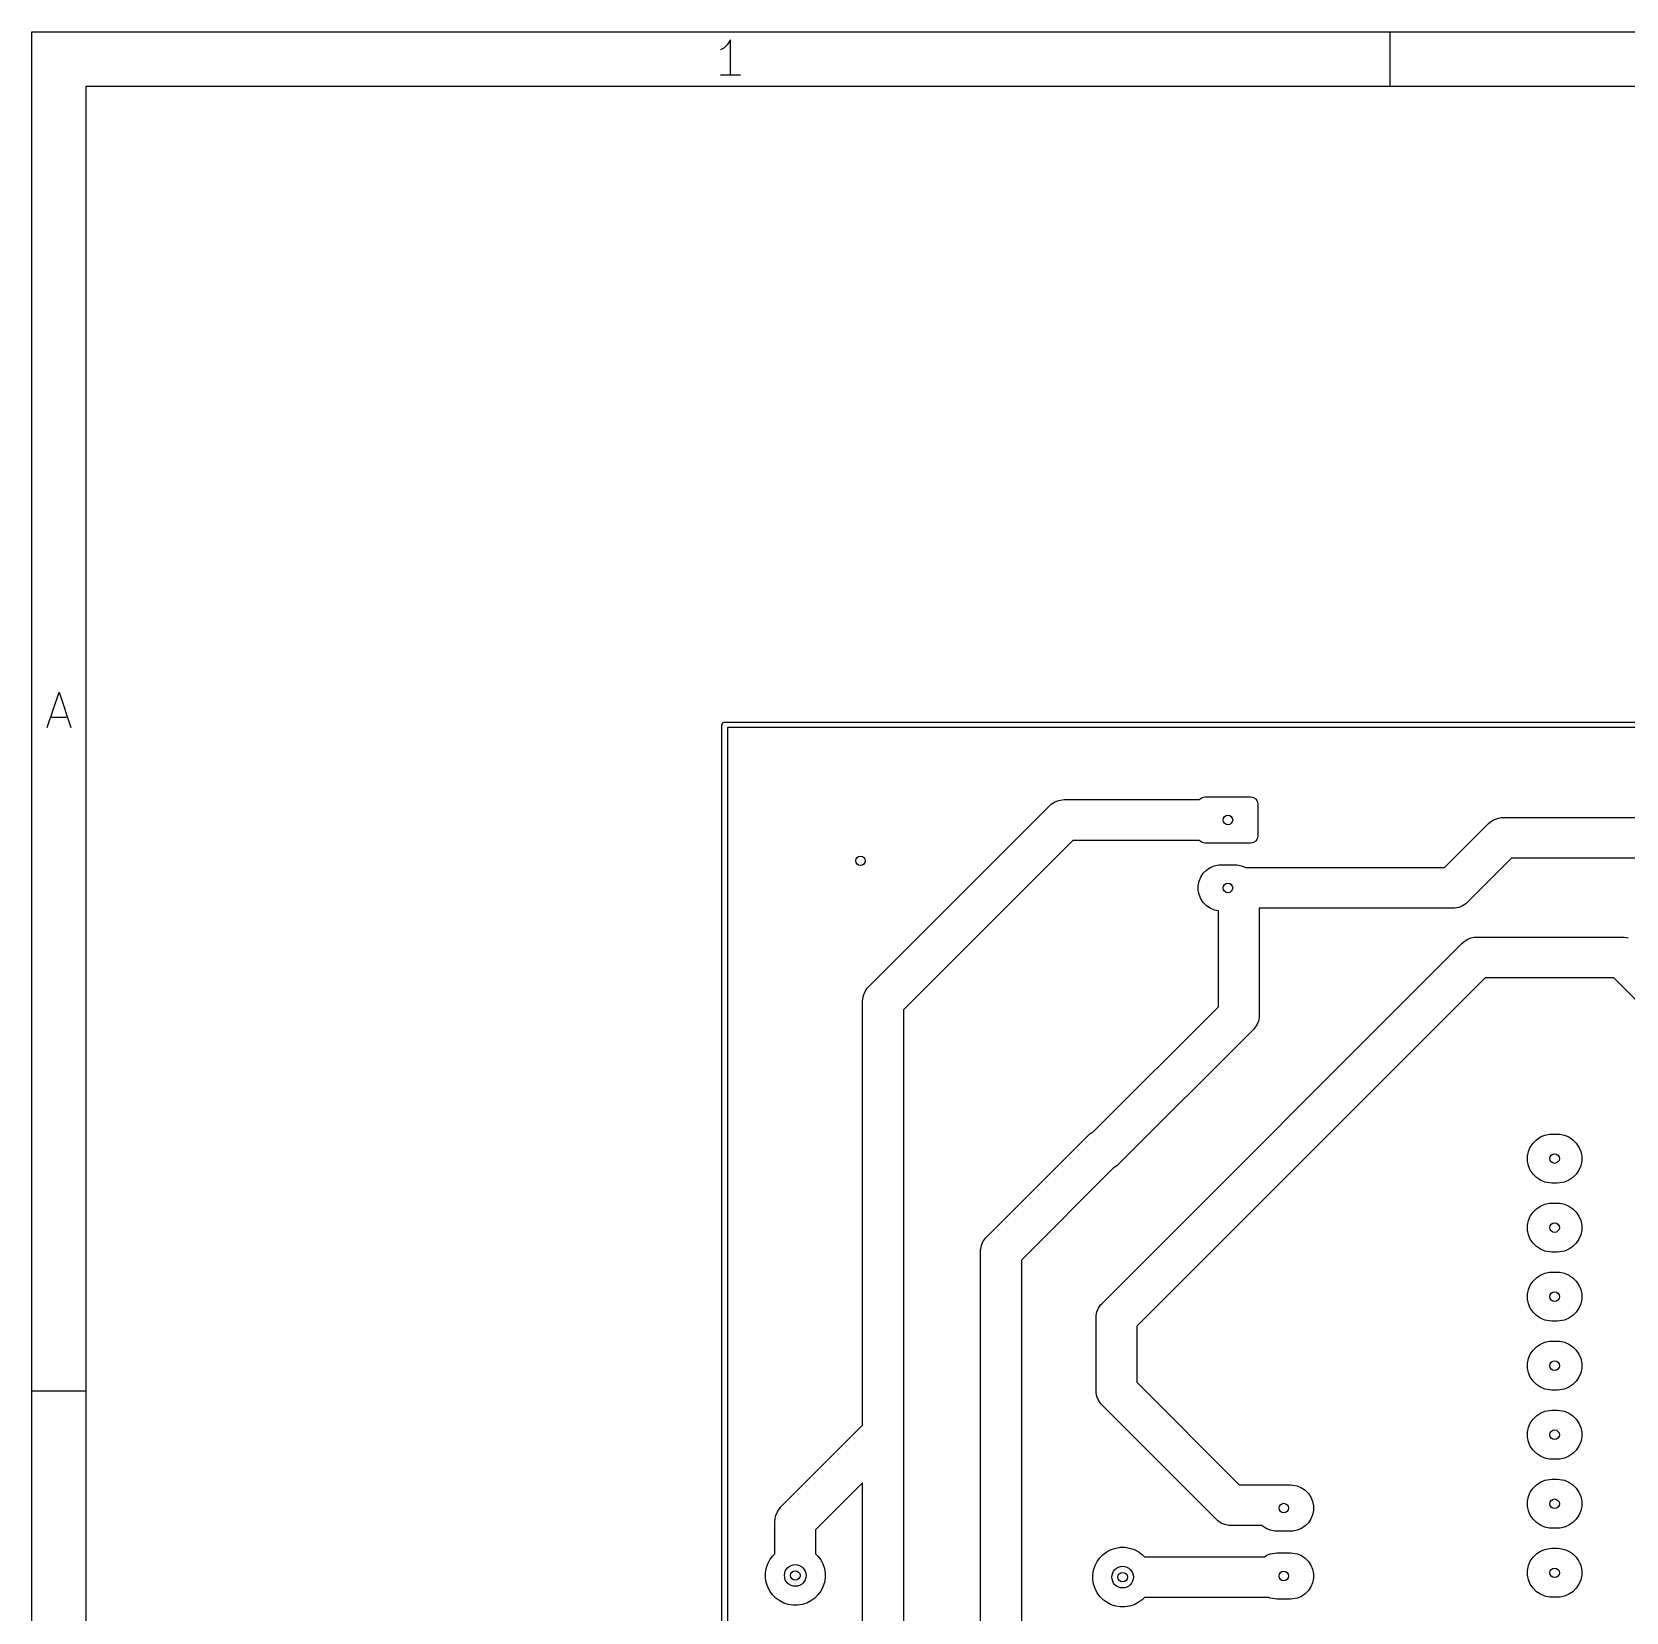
# Model space of a CAD drawing. Header units: inches. Extents: x 0.4 to 11.3, y -7.9 to -0.4.
# Drawn here: x 0.394 to 2.704, y -2.683 to -0.394 of the extents above; entities that cross this region are included whole.
import ezdxf

# ---------------------------------------------------------------- set-up
doc = ezdxf.new("R2010")
doc.units = ezdxf.units.IN
doc.header["$MEASUREMENT"] = 0
doc.layers.add('F.Cu', color=13, linetype='CONTINUOUS', true_color=0xc83434)

msp = doc.modelspace()

# ---------------------------------------------------------------- linework, layer by layer
at = {"layer": 'BLACK', "linetype": 'CONTINUOUS'}
for p, q in [((0.3937, -0.3937), (11.2993, -0.3937)), ((0.3937, -7.8743), (0.3937, -0.3937)), ((1.4013, -0.4126), (1.3965, -0.4174)), ((1.4062, -0.4053), (1.4013, -0.4126)), ((1.4062, -0.4564), (1.4062, -0.4053)), ((2.3622, -0.4724), (2.3622, -0.3937)), ((1.3965, -0.4174), (1.3916, -0.4199)), ((1.4208, -0.4564), (1.3916, -0.4564)), ((0.4724, -0.4724), (11.2206, -0.4724)), ((0.4724, -7.7956), (0.4724, -0.4724)), ((0.416, -1.4013), (0.4331, -1.3501)), ((0.4331, -1.3501), (0.4501, -1.4013)), ((0.4209, -1.3867), (0.4453, -1.3867)), ((0.3937, -2.3622), (0.4724, -2.3622))]:
    msp.add_line(p, q, dxfattribs=at)
at = {"layer": 'F.Cu', "linetype": 'CONTINUOUS'}
for p, q in [((1.3937, -1.3976), (1.3938, -1.3969)), ((1.3937, -4.1535), (1.3937, -1.3976)), ((1.3938, -1.3969), (1.3944, -1.3955)), ((1.3944, -1.3955), (1.3955, -1.3944)), ((1.3955, -1.3944), (1.3969, -1.3938)), ((1.3969, -1.3938), (1.3976, -1.3937)), ((1.3976, -1.3937), (5.3346, -1.3937)), ((1.4016, -1.4016), (1.4016, -4.1496)), ((5.3307, -1.4016), (1.4016, -1.4016)), ((1.6063, -1.7772), (1.8689, -1.5146)), ((1.8689, -1.5146), (1.871, -1.5126)), ((1.871, -1.5126), (1.8734, -1.511)), ((1.8734, -1.511), (1.8758, -1.5094)), ((1.8758, -1.5094), (1.8812, -1.5072)), ((1.8812, -1.5072), (1.8869, -1.506)), ((1.8869, -1.506), (1.8898, -1.5059)), ((1.8898, -1.5059), (2.0858, -1.5059)), ((2.0858, -1.5059), (2.0865, -1.5049)), ((2.0865, -1.5049), (2.0897, -1.5027)), ((2.0897, -1.5027), (2.0935, -1.502)), ((2.0935, -1.502), (2.1604, -1.502)), ((2.1604, -1.502), (2.1642, -1.5027)), ((2.1642, -1.5027), (2.1674, -1.5049)), ((2.1674, -1.5049), (2.1695, -1.508)), ((2.1695, -1.508), (2.1703, -1.5118)), ((2.1703, -1.5118), (2.1703, -1.5591)), ((2.4409, -1.6043), (2.5047, -1.5405)), ((2.5047, -1.5405), (2.5069, -1.5386)), ((2.5069, -1.5386), (2.5073, -1.5383)), ((2.5073, -1.5383), (2.5117, -1.5354)), ((2.5117, -1.5354), (2.5139, -1.5345)), ((2.5139, -1.5345), (2.517, -1.5332)), ((2.517, -1.5332), (2.5227, -1.532)), ((2.5227, -1.532), (2.5256, -1.5319)), ((2.5256, -1.5319), (4.3961, -1.5319)), ((1.902, -1.565), (1.6567, -1.8103)), ((2.0858, -1.565), (1.902, -1.565)), ((2.0865, -1.566), (2.0858, -1.565)), ((2.0897, -1.5681), (2.0865, -1.566)), ((2.0935, -1.5689), (2.0897, -1.5681)), ((2.1604, -1.5689), (2.0935, -1.5689)), ((2.1642, -1.5681), (2.1604, -1.5689)), ((2.1674, -1.566), (2.1642, -1.5681)), ((2.1695, -1.5628), (2.1674, -1.566)), ((2.1703, -1.5591), (2.1695, -1.5628)), ((2.5378, -1.5909), (2.474, -1.6547)), ((4.3838, -1.5909), (2.5378, -1.5909)), ((2.0876, -1.6181), (2.0913, -1.6126)), ((2.0913, -1.6126), (2.0959, -1.608)), ((2.0959, -1.608), (2.1014, -1.6043)), ((2.1014, -1.6043), (2.1074, -1.6018)), ((2.1074, -1.6018), (2.1138, -1.6006)), ((2.1138, -1.6006), (2.1171, -1.6004)), ((2.1171, -1.6004), (2.1368, -1.6004)), ((2.1368, -1.6004), (2.1401, -1.6006)), ((2.1401, -1.6006), (2.1465, -1.6018)), ((2.1465, -1.6018), (2.1526, -1.6043)), ((2.1526, -1.6043), (2.4409, -1.6043)), ((2.0838, -1.6306), (2.0851, -1.6241)), ((2.0838, -1.6371), (2.0838, -1.6306)), ((2.0851, -1.6436), (2.0838, -1.6371)), ((2.0851, -1.6241), (2.0876, -1.6181)), ((2.0876, -1.6496), (2.0851, -1.6436)), ((2.0913, -1.6551), (2.0876, -1.6496)), ((2.0959, -1.6597), (2.0913, -1.6551)), ((2.1014, -1.6634), (2.0959, -1.6597)), ((2.1074, -1.6659), (2.1014, -1.6634)), ((2.4531, -1.6634), (2.1724, -1.6634)), ((2.1724, -1.6634), (2.1724, -1.8181)), ((2.456, -1.6632), (2.4531, -1.6634)), ((2.4617, -1.6621), (2.456, -1.6632)), ((2.4649, -1.6608), (2.4617, -1.6621)), ((2.4671, -1.6599), (2.4649, -1.6608)), ((2.4719, -1.6567), (2.4671, -1.6599)), ((2.474, -1.6547), (2.4719, -1.6567)), ((2.1134, -1.6671), (2.1074, -1.6659)), ((2.1134, -1.8059), (2.1134, -1.6671)), ((2.4687, -1.7118), (2.4735, -1.7086)), ((2.4735, -1.7086), (2.4757, -1.7077)), ((2.4757, -1.7077), (2.4788, -1.7064)), ((2.4788, -1.7064), (2.4845, -1.7053)), ((2.4845, -1.7053), (2.4874, -1.7051)), ((2.4874, -1.7051), (2.6984, -1.7051)), ((2.6984, -1.7051), (2.7013, -1.7053)), ((2.7013, -1.7053), (2.707, -1.7064)), ((1.9445, -2.2358), (2.4665, -1.7138)), ((2.4665, -1.7138), (2.4687, -1.7118)), ((1.6043, -1.7793), (1.6063, -1.7772)), ((2.4996, -1.7642), (1.9949, -2.2689)), ((2.6862, -1.7642), (2.4996, -1.7642)), ((2.9528, -2.0307), (2.6862, -1.7642)), ((1.5976, -1.798), (1.5978, -1.7951)), ((1.5976, -2.4122), (1.5976, -1.798)), ((1.5978, -1.7951), (1.5984, -1.7921)), ((1.5984, -1.7921), (1.5989, -1.7895)), ((1.5989, -1.7895), (1.6011, -1.7841)), ((1.6011, -1.7841), (1.6043, -1.7793)), ((1.6011, -1.7841), (1.6011, -1.7841)), ((1.6567, -1.8103), (1.6567, -2.4244)), ((1.9323, -1.9869), (2.1134, -1.8059)), ((2.1723, -1.821), (2.1712, -1.8267)), ((2.1724, -1.8181), (2.1723, -1.821)), ((2.1638, -1.839), (1.9685, -2.0343)), ((2.1657, -1.8368), (2.1638, -1.839)), ((2.169, -1.832), (2.1657, -1.8368)), ((2.1712, -1.8267), (2.169, -1.832)), ((1.7772, -2.1398), (1.9244, -1.9925)), ((1.9244, -1.9925), (1.9265, -1.9906)), ((1.9265, -1.9906), (1.927, -1.9902)), ((1.927, -1.9902), (1.9314, -1.9873)), ((1.9314, -1.9873), (1.9323, -1.9869)), ((2.5625, -2.0157), (2.5652, -2.0093)), ((2.5652, -2.0093), (2.5691, -2.0035)), ((2.5691, -2.0035), (2.574, -1.9986)), ((2.574, -1.9986), (2.5798, -1.9947)), ((2.5798, -1.9947), (2.5862, -1.9921)), ((2.5862, -1.9921), (2.593, -1.9907)), ((2.593, -1.9907), (2.5965, -1.9906)), ((2.5965, -1.9906), (2.6043, -1.9906)), ((2.6043, -1.9906), (2.6078, -1.9907)), ((2.6078, -1.9907), (2.6146, -1.9921)), ((2.6146, -1.9921), (2.621, -1.9947)), ((2.621, -1.9947), (2.6268, -1.9986)), ((2.6268, -1.9986), (2.6317, -2.0035)), ((2.6317, -2.0035), (2.6356, -2.0093)), ((2.6356, -2.0093), (2.6382, -2.0157)), ((2.5612, -2.0225), (2.5625, -2.0157)), ((2.5612, -2.0295), (2.5612, -2.0225)), ((2.5625, -2.0363), (2.5612, -2.0295)), ((2.6382, -2.0157), (2.6396, -2.0225)), ((2.6396, -2.0295), (2.6382, -2.0363)), ((2.6396, -2.0225), (2.6396, -2.0295)), ((1.9606, -2.0398), (1.8276, -2.1729)), ((1.9616, -2.0394), (1.9606, -2.0398)), ((1.9664, -2.0362), (1.9616, -2.0394)), ((1.9685, -2.0343), (1.9664, -2.0362)), ((2.5652, -2.0427), (2.5625, -2.0363)), ((2.5691, -2.0485), (2.5652, -2.0427)), ((2.574, -2.0534), (2.5691, -2.0485)), ((2.5798, -2.0572), (2.574, -2.0534)), ((2.6268, -2.0534), (2.621, -2.0572)), ((2.6317, -2.0485), (2.6268, -2.0534)), ((2.6356, -2.0427), (2.6317, -2.0485)), ((2.6382, -2.0363), (2.6356, -2.0427)), ((2.5862, -2.0599), (2.5798, -2.0572)), ((2.593, -2.0612), (2.5862, -2.0599)), ((2.5965, -2.0614), (2.593, -2.0612)), ((2.6043, -2.0614), (2.5965, -2.0614)), ((2.6078, -2.0612), (2.6043, -2.0614)), ((2.6146, -2.0599), (2.6078, -2.0612)), ((2.621, -2.0572), (2.6146, -2.0599)), ((2.5691, -2.1035), (2.574, -2.0986)), ((2.574, -2.0986), (2.5798, -2.0947)), ((2.5798, -2.0947), (2.5862, -2.0921)), ((2.5862, -2.0921), (2.593, -2.0907)), ((2.593, -2.0907), (2.5965, -2.0906)), ((2.5965, -2.0906), (2.6043, -2.0906)), ((2.6043, -2.0906), (2.6078, -2.0907)), ((2.6078, -2.0907), (2.6146, -2.0921)), ((2.6146, -2.0921), (2.621, -2.0947)), ((2.621, -2.0947), (2.6268, -2.0986)), ((2.6268, -2.0986), (2.6317, -2.1035)), ((2.5612, -2.1225), (2.5625, -2.1157)), ((2.5612, -2.1295), (2.5612, -2.1225)), ((2.5625, -2.1157), (2.5652, -2.1093)), ((2.5652, -2.1093), (2.5691, -2.1035)), ((2.6317, -2.1035), (2.6356, -2.1093)), ((2.6356, -2.1093), (2.6382, -2.1157)), ((2.6382, -2.1157), (2.6396, -2.1225)), ((2.6396, -2.1225), (2.6396, -2.1295)), ((1.7698, -2.1521), (1.772, -2.1467)), ((1.772, -2.1467), (1.7752, -2.1419)), ((1.772, -2.1467), (1.772, -2.1467)), ((1.7752, -2.1419), (1.7772, -2.1398)), ((2.5625, -2.1363), (2.5612, -2.1295)), ((2.5652, -2.1427), (2.5625, -2.1363)), ((2.5691, -2.1485), (2.5652, -2.1427)), ((2.574, -2.1534), (2.5691, -2.1485)), ((2.6317, -2.1485), (2.6268, -2.1534)), ((2.6356, -2.1427), (2.6317, -2.1485)), ((2.6382, -2.1363), (2.6356, -2.1427)), ((2.6396, -2.1295), (2.6382, -2.1363)), ((1.7685, -2.1606), (1.7686, -2.1577)), ((1.7685, -2.9129), (1.7685, -2.1606)), ((1.7686, -2.1577), (1.7687, -2.1572)), ((1.7687, -2.1572), (1.7698, -2.1521)), ((2.5798, -2.1572), (2.574, -2.1534)), ((2.5862, -2.1599), (2.5798, -2.1572)), ((2.593, -2.1612), (2.5862, -2.1599)), ((2.5965, -2.1614), (2.593, -2.1612)), ((2.6043, -2.1614), (2.5965, -2.1614)), ((2.6078, -2.1612), (2.6043, -2.1614)), ((2.6146, -2.1599), (2.6078, -2.1612)), ((2.621, -2.1572), (2.6146, -2.1599)), ((2.6268, -2.1534), (2.621, -2.1572)), ((1.8276, -2.1729), (1.8276, -2.8965)), ((2.574, -2.1986), (2.5798, -2.1947)), ((2.5798, -2.1947), (2.5862, -2.1921)), ((2.5862, -2.1921), (2.593, -2.1907)), ((2.593, -2.1907), (2.5965, -2.1906)), ((2.5965, -2.1906), (2.6043, -2.1906)), ((2.6043, -2.1906), (2.6078, -2.1907)), ((2.6078, -2.1907), (2.6146, -2.1921)), ((2.6146, -2.1921), (2.621, -2.1947)), ((2.621, -2.1947), (2.6268, -2.1986)), ((2.5612, -2.2225), (2.5625, -2.2157)), ((2.5625, -2.2157), (2.5652, -2.2093)), ((2.5652, -2.2093), (2.5691, -2.2035)), ((2.5691, -2.2035), (2.574, -2.1986)), ((2.6268, -2.1986), (2.6317, -2.2035)), ((2.6317, -2.2035), (2.6356, -2.2093)), ((2.6356, -2.2093), (2.6382, -2.2157)), ((2.6382, -2.2157), (2.6396, -2.2225)), ((1.9393, -2.2428), (1.9425, -2.238)), ((1.9425, -2.238), (1.9445, -2.2358)), ((2.5612, -2.2295), (2.5612, -2.2225)), ((2.5625, -2.2363), (2.5612, -2.2295)), ((2.5652, -2.2427), (2.5625, -2.2363)), ((2.6382, -2.2363), (2.6356, -2.2427)), ((2.6396, -2.2295), (2.6382, -2.2363)), ((2.6396, -2.2225), (2.6396, -2.2295)), ((1.9358, -2.2567), (1.936, -2.2538)), ((1.9358, -2.3622), (1.9358, -2.2567)), ((1.936, -2.2538), (1.9361, -2.2534)), ((1.9361, -2.2534), (1.9371, -2.2481)), ((1.9371, -2.2481), (1.9393, -2.2428)), ((1.9393, -2.2428), (1.9393, -2.2428)), ((2.5691, -2.2485), (2.5652, -2.2427)), ((2.574, -2.2534), (2.5691, -2.2485)), ((2.5798, -2.2572), (2.574, -2.2534)), ((2.5862, -2.2599), (2.5798, -2.2572)), ((2.593, -2.2612), (2.5862, -2.2599)), ((2.5965, -2.2614), (2.593, -2.2612)), ((2.6043, -2.2614), (2.5965, -2.2614)), ((2.6078, -2.2612), (2.6043, -2.2614)), ((2.6146, -2.2599), (2.6078, -2.2612)), ((2.621, -2.2572), (2.6146, -2.2599)), ((2.6268, -2.2534), (2.621, -2.2572)), ((2.6317, -2.2485), (2.6268, -2.2534)), ((2.6356, -2.2427), (2.6317, -2.2485)), ((1.9949, -2.2689), (1.9949, -2.35)), ((2.5625, -2.3157), (2.5652, -2.3093)), ((2.5652, -2.3093), (2.5691, -2.3035)), ((2.5691, -2.3035), (2.574, -2.2986)), ((2.574, -2.2986), (2.5798, -2.2947)), ((2.5798, -2.2947), (2.5862, -2.2921)), ((2.5862, -2.2921), (2.593, -2.2907)), ((2.593, -2.2907), (2.5965, -2.2906)), ((2.5965, -2.2906), (2.6043, -2.2906)), ((2.6043, -2.2906), (2.6078, -2.2907)), ((2.6078, -2.2907), (2.6146, -2.2921)), ((2.6146, -2.2921), (2.621, -2.2947)), ((2.621, -2.2947), (2.6268, -2.2986)), ((2.6268, -2.2986), (2.6317, -2.3035)), ((2.6317, -2.3035), (2.6356, -2.3093)), ((2.6356, -2.3093), (2.6382, -2.3157)), ((2.5612, -2.3225), (2.5625, -2.3157)), ((2.5612, -2.3295), (2.5612, -2.3225)), ((2.5625, -2.3363), (2.5612, -2.3295)), ((2.6382, -2.3157), (2.6396, -2.3225)), ((2.6396, -2.3295), (2.6382, -2.3363)), ((2.6396, -2.3225), (2.6396, -2.3295)), ((1.9949, -2.35), (2.1433, -2.4984)), ((2.5652, -2.3427), (2.5625, -2.3363)), ((2.5691, -2.3485), (2.5652, -2.3427)), ((2.574, -2.3534), (2.5691, -2.3485)), ((2.5798, -2.3572), (2.574, -2.3534)), ((2.6268, -2.3534), (2.621, -2.3572)), ((2.6317, -2.3485), (2.6268, -2.3534)), ((2.6356, -2.3427), (2.6317, -2.3485)), ((2.6382, -2.3363), (2.6356, -2.3427)), ((1.936, -2.3651), (1.9358, -2.3622)), ((1.9371, -2.3708), (1.936, -2.3651)), ((1.9382, -2.3733), (1.9371, -2.3708)), ((1.9393, -2.3761), (1.9382, -2.3733)), ((1.9425, -2.3809), (1.9393, -2.3761)), ((2.5862, -2.3599), (2.5798, -2.3572)), ((2.593, -2.3612), (2.5862, -2.3599)), ((2.5965, -2.3614), (2.593, -2.3612)), ((2.6043, -2.3614), (2.5965, -2.3614)), ((2.6078, -2.3612), (2.6043, -2.3614)), ((2.6146, -2.3599), (2.6078, -2.3612)), ((2.621, -2.3572), (2.6146, -2.3599)), ((1.9445, -2.3831), (1.9425, -2.3809)), ((2.1102, -2.5488), (1.9445, -2.3831)), ((2.5691, -2.4035), (2.574, -2.3986)), ((2.574, -2.3986), (2.5798, -2.3947)), ((2.5798, -2.3947), (2.5862, -2.3921)), ((2.5862, -2.3921), (2.593, -2.3907)), ((2.593, -2.3907), (2.5965, -2.3906)), ((2.5965, -2.3906), (2.6043, -2.3906)), ((2.6043, -2.3906), (2.6078, -2.3907)), ((2.6078, -2.3907), (2.6146, -2.3921)), ((2.6146, -2.3921), (2.621, -2.3947)), ((2.621, -2.3947), (2.6268, -2.3986)), ((2.6268, -2.3986), (2.6317, -2.4035)), ((1.4791, -2.5307), (1.5976, -2.4122)), ((1.6567, -2.4244), (1.6567, -2.6315)), ((2.5612, -2.4225), (2.5625, -2.4157)), ((2.5612, -2.4295), (2.5612, -2.4225)), ((2.5625, -2.4157), (2.5652, -2.4093)), ((2.5652, -2.4093), (2.5691, -2.4035)), ((2.6317, -2.4035), (2.6356, -2.4093)), ((2.6356, -2.4093), (2.6382, -2.4157)), ((2.6382, -2.4157), (2.6396, -2.4225)), ((2.6396, -2.4225), (2.6396, -2.4295)), ((2.5625, -2.4363), (2.5612, -2.4295)), ((2.5652, -2.4427), (2.5625, -2.4363)), ((2.5691, -2.4485), (2.5652, -2.4427)), ((2.574, -2.4534), (2.5691, -2.4485)), ((2.6317, -2.4485), (2.6268, -2.4534)), ((2.6356, -2.4427), (2.6317, -2.4485)), ((2.6382, -2.4363), (2.6356, -2.4427)), ((2.6396, -2.4295), (2.6382, -2.4363)), ((2.5798, -2.4572), (2.574, -2.4534)), ((2.5862, -2.4599), (2.5798, -2.4572)), ((2.593, -2.4612), (2.5862, -2.4599)), ((2.5965, -2.4614), (2.593, -2.4612)), ((2.6043, -2.4614), (2.5965, -2.4614)), ((2.6078, -2.4612), (2.6043, -2.4614)), ((2.6146, -2.4599), (2.6078, -2.4612)), ((2.621, -2.4572), (2.6146, -2.4599)), ((2.6268, -2.4534), (2.621, -2.4572)), ((2.574, -2.4986), (2.5798, -2.4947)), ((2.5798, -2.4947), (2.5862, -2.4921)), ((2.5862, -2.4921), (2.593, -2.4907)), ((2.593, -2.4907), (2.5965, -2.4906)), ((2.5965, -2.4906), (2.6043, -2.4906)), ((2.6043, -2.4906), (2.6078, -2.4907)), ((2.6078, -2.4907), (2.6146, -2.4921)), ((2.6146, -2.4921), (2.621, -2.4947)), ((2.621, -2.4947), (2.6268, -2.4986)), ((1.5976, -2.4957), (1.5295, -2.5638)), ((1.5976, -2.6315), (1.5976, -2.4957)), ((2.1433, -2.4984), (2.2035, -2.4984)), ((2.2035, -2.4984), (2.2064, -2.4986)), ((2.2064, -2.4986), (2.2077, -2.4988)), ((2.2077, -2.4988), (2.2177, -2.4988)), ((2.2177, -2.4988), (2.221, -2.499)), ((2.221, -2.499), (2.2274, -2.5003)), ((2.2274, -2.5003), (2.2335, -2.5028)), ((2.2335, -2.5028), (2.2389, -2.5064)), ((2.2389, -2.5064), (2.2436, -2.5111)), ((2.2436, -2.5111), (2.2472, -2.5165)), ((2.2472, -2.5165), (2.2497, -2.5226)), ((2.5612, -2.5225), (2.5625, -2.5157)), ((2.5625, -2.5157), (2.5652, -2.5093)), ((2.5652, -2.5093), (2.5691, -2.5035)), ((2.5691, -2.5035), (2.574, -2.4986)), ((2.6268, -2.4986), (2.6317, -2.5035)), ((2.6317, -2.5035), (2.6356, -2.5093)), ((2.6356, -2.5093), (2.6382, -2.5157)), ((2.6382, -2.5157), (2.6396, -2.5225)), ((1.4717, -2.543), (1.474, -2.5377)), ((1.474, -2.5377), (1.4772, -2.5328)), ((1.474, -2.5377), (1.474, -2.5377)), ((1.4772, -2.5328), (1.4791, -2.5307)), ((2.2497, -2.5226), (2.251, -2.529)), ((2.251, -2.5356), (2.2497, -2.542)), ((2.251, -2.529), (2.251, -2.5356)), ((2.5612, -2.5295), (2.5612, -2.5225)), ((2.5625, -2.5363), (2.5612, -2.5295)), ((2.5652, -2.5427), (2.5625, -2.5363)), ((2.6382, -2.5363), (2.6356, -2.5427)), ((2.6396, -2.5295), (2.6382, -2.5363)), ((2.6396, -2.5225), (2.6396, -2.5295)), ((1.4705, -2.5516), (1.4706, -2.5487)), ((1.4705, -2.5984), (1.4705, -2.5516)), ((1.4706, -2.5487), (1.471, -2.5467)), ((1.471, -2.5467), (1.4717, -2.543)), ((1.5295, -2.5638), (1.5295, -2.5984)), ((2.1124, -2.5508), (2.1102, -2.5488)), ((2.1172, -2.554), (2.1124, -2.5508)), ((2.1183, -2.5545), (2.1172, -2.554)), ((2.1225, -2.5562), (2.1183, -2.5545)), ((2.1282, -2.5573), (2.1225, -2.5562)), ((2.1311, -2.5575), (2.1282, -2.5573)), ((2.1761, -2.5575), (2.1311, -2.5575)), ((2.1768, -2.5582), (2.1761, -2.5575)), ((2.1823, -2.5618), (2.1768, -2.5582)), ((2.1883, -2.5643), (2.1823, -2.5618)), ((2.1948, -2.5656), (2.1883, -2.5643)), ((2.2274, -2.5643), (2.221, -2.5656)), ((2.2335, -2.5618), (2.2274, -2.5643)), ((2.2389, -2.5582), (2.2335, -2.5618)), ((2.2436, -2.5535), (2.2389, -2.5582)), ((2.2472, -2.5481), (2.2436, -2.5535)), ((2.2497, -2.542), (2.2472, -2.5481)), ((2.5691, -2.5485), (2.5652, -2.5427)), ((2.574, -2.5534), (2.5691, -2.5485)), ((2.5798, -2.5572), (2.574, -2.5534)), ((2.5862, -2.5599), (2.5798, -2.5572)), ((2.593, -2.5612), (2.5862, -2.5599)), ((2.5965, -2.5614), (2.593, -2.5612)), ((2.6043, -2.5614), (2.5965, -2.5614)), ((2.6078, -2.5612), (2.6043, -2.5614)), ((2.6146, -2.5599), (2.6078, -2.5612)), ((2.621, -2.5572), (2.6146, -2.5599)), ((2.6268, -2.5534), (2.621, -2.5572)), ((2.6317, -2.5485), (2.6268, -2.5534)), ((2.6356, -2.5427), (2.6317, -2.5485)), ((2.198, -2.5657), (2.1948, -2.5656)), ((2.2177, -2.5657), (2.198, -2.5657)), ((2.221, -2.5656), (2.2177, -2.5657)), ((1.46, -2.6133), (1.4631, -2.6073)), ((1.4631, -2.6073), (1.4671, -2.6018)), ((1.4671, -2.6018), (1.4705, -2.5984)), ((1.5295, -2.5984), (1.5329, -2.6018)), ((1.5329, -2.6018), (1.5369, -2.6073)), ((1.5369, -2.6073), (1.54, -2.6133)), ((1.9344, -2.6157), (1.9375, -2.6097)), ((1.9375, -2.6097), (1.9415, -2.6042)), ((1.9415, -2.6042), (1.9463, -2.5994)), ((1.9463, -2.5994), (1.9518, -2.5954)), ((1.9518, -2.5954), (1.9578, -2.5923)), ((1.9578, -2.5923), (1.9643, -2.5902)), ((1.9643, -2.5902), (1.971, -2.5891)), ((1.971, -2.5891), (1.9778, -2.5891)), ((1.9778, -2.5891), (1.9845, -2.5902)), ((1.9845, -2.5902), (1.991, -2.5923)), ((1.991, -2.5923), (1.997, -2.5954)), ((1.997, -2.5954), (2.0025, -2.5994)), ((2.0025, -2.5994), (2.0059, -2.6028)), ((2.0059, -2.6028), (2.1799, -2.6028)), ((2.1799, -2.6028), (2.1823, -2.6012)), ((2.1823, -2.6012), (2.1883, -2.5987)), ((2.1883, -2.5987), (2.1948, -2.5974)), ((2.1948, -2.5974), (2.198, -2.5972)), ((2.198, -2.5972), (2.2177, -2.5972)), ((2.2177, -2.5972), (2.221, -2.5974)), ((2.221, -2.5974), (2.2274, -2.5987)), ((2.2274, -2.5987), (2.2335, -2.6012)), ((2.2335, -2.6012), (2.2389, -2.6048)), ((2.2389, -2.6048), (2.2436, -2.6095)), ((2.2436, -2.6095), (2.2472, -2.6149)), ((2.5625, -2.6157), (2.5652, -2.6093)), ((2.5652, -2.6093), (2.5691, -2.6035)), ((2.5691, -2.6035), (2.574, -2.5986)), ((2.574, -2.5986), (2.5798, -2.5947)), ((2.5798, -2.5947), (2.5862, -2.5921)), ((2.5862, -2.5921), (2.593, -2.5907)), ((2.593, -2.5907), (2.5965, -2.5906)), ((2.5965, -2.5906), (2.6043, -2.5906)), ((2.6043, -2.5906), (2.6078, -2.5907)), ((2.6078, -2.5907), (2.6146, -2.5921)), ((2.6146, -2.5921), (2.621, -2.5947)), ((2.621, -2.5947), (2.6268, -2.5986)), ((2.6268, -2.5986), (2.6317, -2.6035)), ((2.6317, -2.6035), (2.6356, -2.6093)), ((2.6356, -2.6093), (2.6382, -2.6157)), ((1.4568, -2.6265), (1.4579, -2.6198)), ((1.4568, -2.6333), (1.4568, -2.6265)), ((1.4579, -2.64), (1.4568, -2.6333)), ((1.4579, -2.6198), (1.46, -2.6133)), ((1.54, -2.6133), (1.5421, -2.6198)), ((1.5421, -2.6198), (1.5432, -2.6265)), ((1.5432, -2.6333), (1.5421, -2.64)), ((1.5432, -2.6265), (1.5432, -2.6333)), ((1.5976, -3.1626), (1.5976, -2.6315)), ((1.6567, -2.6315), (1.6567, -3.1504)), ((1.9312, -2.6289), (1.9323, -2.6222)), ((1.9312, -2.6357), (1.9312, -2.6289)), ((1.9323, -2.6222), (1.9344, -2.6157)), ((2.2472, -2.6149), (2.2497, -2.621)), ((2.2497, -2.621), (2.251, -2.6274)), ((2.251, -2.6274), (2.251, -2.634)), ((2.5612, -2.6225), (2.5625, -2.6157)), ((2.5612, -2.6295), (2.5612, -2.6225)), ((2.5625, -2.6363), (2.5612, -2.6295)), ((2.6382, -2.6157), (2.6396, -2.6225)), ((2.6396, -2.6295), (2.6382, -2.6363)), ((2.6396, -2.6225), (2.6396, -2.6295)), ((1.46, -2.6465), (1.4579, -2.64)), ((1.4631, -2.6525), (1.46, -2.6465)), ((1.4671, -2.658), (1.4631, -2.6525)), ((1.5369, -2.6525), (1.5329, -2.658)), ((1.54, -2.6465), (1.5369, -2.6525)), ((1.5421, -2.64), (1.54, -2.6465)), ((1.9323, -2.6424), (1.9312, -2.6357)), ((1.9344, -2.6489), (1.9323, -2.6424)), ((1.9375, -2.6549), (1.9344, -2.6489)), ((1.9415, -2.6604), (1.9375, -2.6549)), ((2.2389, -2.6566), (2.2335, -2.6602)), ((2.2436, -2.6519), (2.2389, -2.6566)), ((2.2472, -2.6465), (2.2436, -2.6519)), ((2.2497, -2.6404), (2.2472, -2.6465)), ((2.251, -2.634), (2.2497, -2.6404)), ((2.5652, -2.6427), (2.5625, -2.6363)), ((2.5691, -2.6485), (2.5652, -2.6427)), ((2.574, -2.6534), (2.5691, -2.6485)), ((2.5798, -2.6572), (2.574, -2.6534)), ((2.6268, -2.6534), (2.621, -2.6572)), ((2.6317, -2.6485), (2.6268, -2.6534)), ((2.6356, -2.6427), (2.6317, -2.6485)), ((2.6382, -2.6363), (2.6356, -2.6427)), ((1.4719, -2.6629), (1.4671, -2.658)), ((1.4774, -2.6668), (1.4719, -2.6629)), ((1.4834, -2.6699), (1.4774, -2.6668)), ((1.4899, -2.672), (1.4834, -2.6699)), ((1.4966, -2.6731), (1.4899, -2.672)), ((1.5034, -2.6731), (1.4966, -2.6731)), ((1.5101, -2.672), (1.5034, -2.6731)), ((1.5166, -2.6699), (1.5101, -2.672)), ((1.5226, -2.6668), (1.5166, -2.6699)), ((1.5281, -2.6629), (1.5226, -2.6668)), ((1.5329, -2.658), (1.5281, -2.6629)), ((1.9463, -2.6652), (1.9415, -2.6604)), ((1.9518, -2.6692), (1.9463, -2.6652)), ((1.9578, -2.6723), (1.9518, -2.6692)), ((1.9643, -2.6744), (1.9578, -2.6723)), ((1.971, -2.6755), (1.9643, -2.6744)), ((1.9778, -2.6755), (1.971, -2.6755)), ((1.9845, -2.6744), (1.9778, -2.6755)), ((1.991, -2.6723), (1.9845, -2.6744)), ((1.997, -2.6692), (1.991, -2.6723)), ((2.0025, -2.6652), (1.997, -2.6692)), ((2.0059, -2.6618), (2.0025, -2.6652)), ((2.1861, -2.6618), (2.0059, -2.6618)), ((2.1883, -2.6627), (2.1861, -2.6618)), ((2.1948, -2.664), (2.1883, -2.6627)), ((2.198, -2.6642), (2.1948, -2.664)), ((2.2177, -2.6642), (2.198, -2.6642)), ((2.221, -2.664), (2.2177, -2.6642)), ((2.2274, -2.6627), (2.221, -2.664)), ((2.2335, -2.6602), (2.2274, -2.6627)), ((2.5862, -2.6599), (2.5798, -2.6572)), ((2.593, -2.6612), (2.5862, -2.6599)), ((2.5965, -2.6614), (2.593, -2.6612)), ((2.6043, -2.6614), (2.5965, -2.6614)), ((2.6078, -2.6612), (2.6043, -2.6614)), ((2.6146, -2.6599), (2.6078, -2.6612)), ((2.621, -2.6572), (2.6146, -2.6599))]:
    msp.add_line(p, q, dxfattribs=at)
at = {"layer": 'F.Cu'}
for centre, radius in [((2.127, -1.5354), 0.00689), ((2.127, -1.5354), 0.00689), ((1.5945, -1.5945), 0.00689), ((1.5945, -1.5945), 0.00689), ((2.127, -1.6339), 0.00689), ((2.127, -1.6339), 0.00689), ((2.6004, -2.026), 0.00689), ((2.6004, -2.026), 0.00689), ((2.6004, -2.126), 0.00689), ((2.6004, -2.126), 0.00689), ((2.6004, -2.226), 0.00689), ((2.6004, -2.226), 0.00689), ((2.6004, -2.326), 0.00689), ((2.6004, -2.326), 0.00689), ((2.6004, -2.426), 0.00689), ((2.6004, -2.426), 0.00689), ((2.2079, -2.5323), 0.00689), ((2.2079, -2.5323), 0.00689), ((2.6004, -2.526), 0.00689), ((2.6004, -2.526), 0.00689), ((1.5, -2.6299), 0.0157), ((1.5, -2.6299), 0.00689), ((1.9744, -2.6323), 0.0157), ((1.9744, -2.6323), 0.00689), ((2.2079, -2.6307), 0.00689), ((2.2079, -2.6307), 0.00689), ((2.6004, -2.626), 0.00689), ((2.6004, -2.626), 0.00689)]:
    msp.add_circle(centre, radius, dxfattribs=at)

doc.saveas('drawing.dxf')
